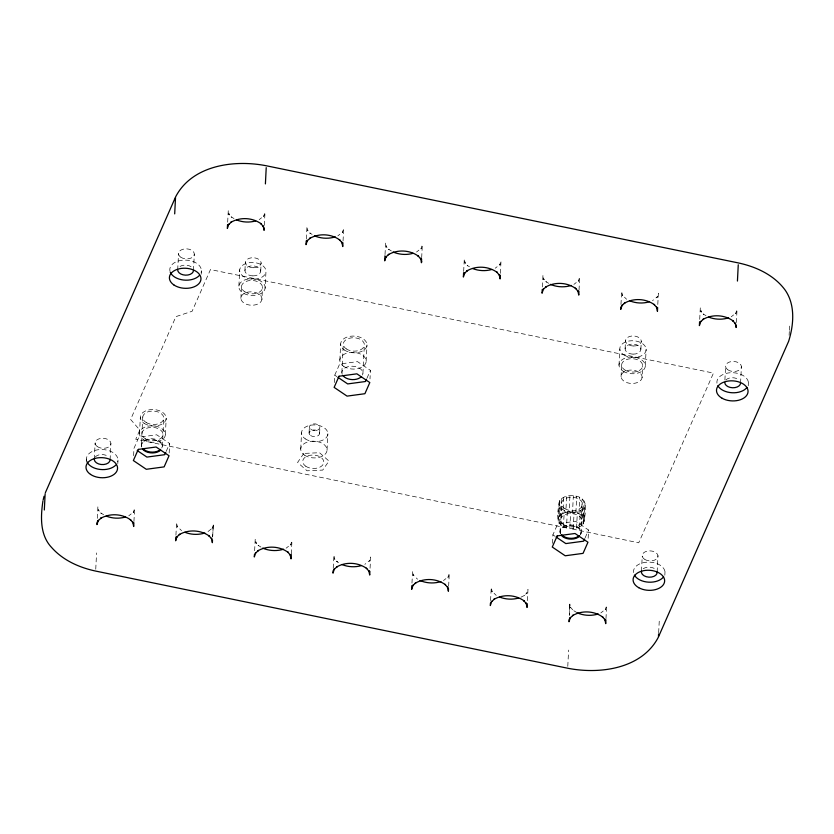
<?xml version="1.0" encoding="UTF-8"?>
<svg xmlns="http://www.w3.org/2000/svg" width="834" height="834" viewBox="0 0 834 834"><rect width="100%" height="100%" fill="white"/><g stroke="black" fill="none" stroke-linecap="round" stroke-linejoin="round"><path stroke-width="0.63" stroke-dasharray="4.17 3.13" d="M261.907 299.458A10.54 6.693 2.9 0 0 247.01 292.317A10.54 6.693 2.9 0 0 245.342 303.816A10.54 6.693 2.9 0 0 261.907 299.458L262.522 287.157M642.076 377.698A10.54 6.693 2.9 0 0 627.178 370.557A10.54 6.693 2.9 0 0 625.51 382.055A10.54 6.693 2.9 0 0 642.076 377.698L642.68 365.407M86.277 461.327L86.392 459.002M94.294 459.284L95.118 443.01M97.286 518.331L97.891 506.488L98.829 510.929L98.391 510.054L101.341 513.452L100.726 512.92L105.334 515.746M95.754 569.205L96.577 552.932M110.088 459.836L110.912 443.573M117.813 463.6L117.99 460.118M133.607 455.666L133.972 448.348L138.882 437.204L156.719 434.795L169.656 443.532L169.156 453.3M133.94 521.49L134.618 508.386L133.2 512.712L133.732 511.878L128.801 515.787M139.507 433.586L140.331 417.313M142.77 416.917L141.3 446.148A10.54 6.693 2.9 0 1 152.122 439.56A10.54 6.693 2.9 0 1 162.307 447.17L163.787 417.792M165.372 434.493L166.206 418.23M177.694 269.862L178.518 253.599M175.932 535.188L176.558 522.678L177.506 527.119L177.058 526.244L181.541 530.632M193.488 270.414L194.312 254.151M201.213 274.178L201.39 270.696M227.672 222.198L228.276 210.356L229.225 214.797L228.777 213.921L231.727 217.32L231.112 216.788L235.73 219.613M212.68 536.429L213.285 524.576L212.649 537.096M238.878 286.041L239.702 269.778M240.89 298.436L241.495 286.281M244.925 270.591L245.332 262.46M260.719 271.144L261.136 263.012M264.336 225.347L265.003 212.253L263.586 216.579L264.117 215.745L259.186 219.655M265.118 288.23A13.177 8.361 2.9 0 0 246.395 279.4A13.177 8.361 2.9 0 0 244.487 293.787A13.177 8.361 2.9 0 0 265.118 288.23L265.942 271.967A13.177 8.361 2.9 0 0 247.218 263.127A13.177 8.361 2.9 0 0 245.311 277.513A13.177 8.361 2.9 0 0 265.942 271.967M254.631 550.721L255.235 538.868L256.174 543.309L255.736 542.434L258.686 545.832L258.071 545.311L262.689 548.126M306.318 239.056L306.954 226.546L307.892 230.987L307.454 230.111L310.404 233.51L309.789 232.978L314.397 235.803M291.295 553.87L291.963 540.776L290.545 545.092L291.076 544.268L286.145 548.167M300.73 449.099L301.554 432.825M309.07 433.107L309.372 427.008M319.599 433.482L319.902 427.383M327.053 450.016L327.877 433.753M334.382 382.504L334.747 375.175L339.657 364.031L357.494 361.633L370.432 370.369L369.994 378.907M343.045 240.963L343.681 228.443L342.263 232.769L342.795 231.935L337.864 235.845M339.845 360.184L340.668 343.91M341.857 372.548L343.306 344.077M333.235 568.163L333.902 555.069L334.851 559.51L334.403 558.624L337.363 562.033L336.748 561.501L341.356 564.316M362.926 373.288L364.364 344.817M366.168 361.247L366.991 344.984M385.016 254.578L385.621 242.736L386.569 247.177L386.121 246.301L389.071 249.7L388.467 249.168L393.075 251.993M370.067 568.225L370.63 556.966L369.212 561.282L369.743 560.458L364.823 564.357M421.681 257.737L422.348 244.633L420.93 248.959L421.462 248.136L416.531 252.035M411.975 583.102L412.58 571.259L413.518 575.7L413.08 574.824L417.553 579.213M463.662 271.446L464.298 258.926L465.236 263.367L464.799 262.491L467.749 265.89L467.134 265.368L471.752 268.183M448.64 586.25L449.307 573.156L447.889 577.482L448.421 576.648L443.49 580.558M500.39 273.344L501.026 260.833L499.608 265.149L500.139 264.326L495.208 268.225M490.58 600.543L491.257 587.449L492.196 591.89L491.747 591.014L496.23 595.403M542.361 286.969L542.965 275.116L543.914 279.567L543.466 278.681L546.416 282.09L545.811 281.558L550.419 284.373M527.411 600.616L527.974 589.346L526.567 593.672L527.088 592.838L523.794 595.914L524.45 595.455L520.437 597.436M552.462 543.382L552.9 534.844L557.8 523.7L575.637 521.292L588.575 530.028L588.074 539.786M567.308 511.628L566.484 527.901C553.703 525.357 558.144 509.386 559.708 500.598C563.544 495.448 570.904 494.875 576.711 496.282C589.492 498.815 585.041 514.787 583.477 523.585C579.651 528.725 572.291 529.309 566.484 527.901L135.744 439.278L139.81 430.052L130.625 419.481L175.911 316.628L192.101 311.28L210.47 269.559L713.466 373.09L638.74 542.809L569.82 528.506L570.654 512.243C565.535 511.732 558.551 508.803 558.916 502.693M558.186 521.146L559.009 504.883M558.092 518.967L558.884 516.861L559.708 500.598M559.166 523.272L559.989 507.009M558.884 516.861L560.521 514.995L561.345 498.722M560.041 532.332L561.511 503.1M560.969 525.191L561.793 508.917M560.521 514.995L562.887 513.473L563.711 497.21M563.461 526.765L564.284 510.502M562.887 513.473L565.817 512.42L566.64 496.157M579.025 290.117L579.693 277.024L578.275 281.339L578.806 280.516L573.886 284.415M565.817 512.42L569.111 511.899L569.935 495.625M584.28 521.479C584.634 515.37 577.66 512.441 572.541 511.94L573.365 495.667M573.26 528.548L574.084 512.284C578.515 511.888 583.904 510.022 585.103 505.216M569.32 615.482L569.924 603.639L569.351 614.898M567.787 666.356L568.611 650.082M575.887 512.545L576.711 496.282M576.555 528.026L577.378 511.753M578.911 513.681L579.734 497.408M579.484 526.973L580.308 510.7M581.402 515.256L582.226 498.993M581.048 533.353L582.528 503.976M581.84 525.451L582.664 509.188M583.206 517.174L584.029 500.9M583.477 523.585L584.3 507.312M584.186 519.29L585.009 503.027M620.976 304.41L621.643 291.316L622.581 295.757L622.143 294.882L626.615 299.27M605.984 618.64L606.652 605.536L605.234 609.862L605.765 609.039L600.834 612.938M619.005 365.302L619.829 349.039M621.059 376.687L621.664 364.521M625.093 348.841L625.5 340.71M640.887 349.394L641.294 341.262M645.318 365.469L646.141 349.196M641.471 571.123L642.232 556.111M657.797 304.473L658.37 293.214L656.952 297.54L657.484 296.706L652.553 300.615M657.14 571.936L657.963 555.673M658.662 632.652L659.298 620.131M664.834 575.21L665.011 571.728M699.705 319.349L700.32 307.506L701.258 311.947L700.81 311.072L703.771 314.47L703.156 313.938L707.764 316.764M724.902 379.96L725.601 366.189M736.37 322.508L737.037 309.404L735.63 313.73L736.151 312.896L731.23 316.805M740.571 383.014L741.395 366.752M748.234 385.788L748.411 382.306M789.12 335.258L789.308 331.505M789.371 330.254L789.683 323.999M213.191 526.41L213.421 525.378L211.867 528.902L212.399 528.078L207.468 531.977M166.216 451.34L169.656 443.532M366.991 378.167L370.432 370.369M585.134 537.826L588.575 530.028M569.111 511.899L572.541 511.94M570.654 512.243L574.084 512.284M577.378 612.896L572.76 610.071L573.375 610.603L570.425 607.204L570.863 608.08L569.705 604.421L569.831 605.474M334.747 375.175L336.905 376.634M552.9 534.844L555.048 536.293M560.5 533.187A10.54 6.693 2.9 0 1 570.904 524.93A10.54 6.693 2.9 0 1 580.527 534.156M342.201 374.289A10.54 6.693 2.9 0 1 352.469 366.22A10.54 6.693 2.9 0 1 362.54 375.008M141.759 447.003A10.54 6.693 2.9 0 1 152.163 438.747A10.54 6.693 2.9 0 1 161.786 447.973M560.458 534A10.54 6.693 2.9 0 1 570.863 525.743A10.54 6.693 2.9 0 1 580.485 534.969M95.378 456.813A7.902 5.014 2.9 0 1 107.815 456.208M180.05 266.39A7.902 5.014 2.9 0 1 191.226 266.786M643.202 568.757A7.902 5.014 2.9 0 1 655.732 569.455M725.872 379.991A7.902 5.014 2.9 0 1 738.309 379.387M170.011 271.342A15.804 10.039 2.9 0 1 185.711 260.104A15.804 10.039 2.9 0 1 201.13 272.426M86.611 460.754A15.804 10.039 2.9 0 1 102.311 449.526A15.804 10.039 2.9 0 1 117.73 461.848M633.538 572.593A15.804 10.039 2.9 0 1 649.905 562.147A15.804 10.039 2.9 0 1 664.844 574.334M716.948 383.171A15.804 10.039 2.9 0 1 733.315 372.725A15.804 10.039 2.9 0 1 748.244 384.922M303.816 453.425L297.582 462.463L307.037 470.793L322.727 470.084L328.961 461.046L319.505 452.716L303.816 453.425M253.171 267.756L251.128 267.516A7.902 5.014 2.9 0 1 247.218 259.301A7.902 5.014 2.9 0 1 260.416 260.865A7.902 5.014 2.9 0 1 253.171 267.756M252.765 275.887L250.721 275.647A7.902 5.014 2.9 0 1 246.812 267.433A7.902 5.014 2.9 0 1 260 269.007A7.902 5.014 2.9 0 1 252.765 275.887M633.34 346.006L631.296 345.756A7.902 5.014 2.9 0 1 627.387 337.541A7.902 5.014 2.9 0 1 640.585 339.115A7.902 5.014 2.9 0 1 633.34 346.006M632.923 354.137L630.879 353.897A7.902 5.014 2.9 0 1 626.98 345.683A7.902 5.014 2.9 0 1 640.168 347.246A7.902 5.014 2.9 0 1 632.923 354.137M564.159 524.993A10.54 6.693 2.9 0 0 581.486 521.907A10.54 6.693 2.9 0 0 567.902 513.765A10.54 6.693 2.9 0 0 564.159 524.993M625.135 370.16A10.54 6.693 2.9 0 0 642.472 367.064A10.54 6.693 2.9 0 0 628.878 358.922A10.54 6.693 2.9 0 0 625.135 370.16M346.329 348.914A10.54 6.693 2.9 0 0 363.989 346.537A10.54 6.693 2.9 0 0 351.187 337.885A10.54 6.693 2.9 0 0 346.329 348.914M244.967 291.91A10.54 6.693 2.9 0 0 262.303 288.825A10.54 6.693 2.9 0 0 248.709 280.683A10.54 6.693 2.9 0 0 244.967 291.91M145.418 438.809A10.54 6.693 2.9 0 0 162.745 435.723A10.54 6.693 2.9 0 0 149.161 427.581A10.54 6.693 2.9 0 0 145.418 438.809M623.217 371.255A13.177 8.361 2.9 0 0 644.995 367.627A13.177 8.361 2.9 0 0 628.283 357.275A13.177 8.361 2.9 0 0 623.217 371.255M304.514 455.145A13.177 8.361 2.9 0 0 326.584 452.164A13.177 8.361 2.9 0 0 310.582 441.353A13.177 8.361 2.9 0 0 304.514 455.145M343.545 366.251A13.177 8.361 2.9 0 0 365.667 363.395A13.177 8.361 2.9 0 0 349.811 352.501A13.177 8.361 2.9 0 0 343.545 366.251M143.219 439.528A12.948 8.215 2.9 0 0 164.913 436.609A12.948 8.215 2.9 0 0 149.192 425.976A12.948 8.215 2.9 0 0 143.219 439.528M564.983 508.73A10.54 6.693 2.9 0 0 582.32 505.644A10.54 6.693 2.9 0 0 568.725 497.491A10.54 6.693 2.9 0 0 564.983 508.73M624.041 354.982A13.177 8.361 2.9 0 0 645.818 351.364A13.177 8.361 2.9 0 0 629.107 341.002A13.177 8.361 2.9 0 0 624.041 354.982M144.053 423.265A12.948 8.215 2.9 0 0 165.737 420.336A12.948 8.215 2.9 0 0 150.016 409.713A12.948 8.215 2.9 0 0 144.053 423.265M146.242 422.546A10.54 6.693 2.9 0 0 163.568 419.46A10.54 6.693 2.9 0 0 149.984 411.308A10.54 6.693 2.9 0 0 146.242 422.546M305.338 438.882A13.177 8.361 2.9 0 0 327.408 435.901A13.177 8.361 2.9 0 0 311.405 425.09A13.177 8.361 2.9 0 0 305.338 438.882M310.582 435.525A5.265 3.346 2.9 0 0 319.401 434.337A5.265 3.346 2.9 0 0 313.011 430.01A5.265 3.346 2.9 0 0 310.582 435.525M344.379 349.988A13.177 8.361 2.9 0 0 366.491 347.132A13.177 8.361 2.9 0 0 350.634 336.238A13.177 8.361 2.9 0 0 344.379 349.988M305.765 466.227A10.54 6.693 2.9 0 0 323.425 463.85A10.54 6.693 2.9 0 0 310.623 455.197A10.54 6.693 2.9 0 0 305.765 466.227M310.884 429.427A5.265 3.346 2.9 0 0 319.714 428.238A5.265 3.346 2.9 0 0 313.313 423.912A5.265 3.346 2.9 0 0 310.884 429.427M727.874 369.827A7.902 5.014 2.9 0 0 741.113 368.034A7.902 5.014 2.9 0 0 731.512 361.549A7.902 5.014 2.9 0 0 727.874 369.827M645.047 559.593A7.902 5.014 2.9 0 0 657.88 556.976A7.902 5.014 2.9 0 0 647.372 551.097A7.902 5.014 2.9 0 0 645.047 559.593M180.79 257.226A7.902 5.014 2.9 0 0 194.03 255.433A7.902 5.014 2.9 0 0 184.429 248.949A7.902 5.014 2.9 0 0 180.79 257.226M97.39 446.649A7.902 5.014 2.9 0 0 110.63 444.856A7.902 5.014 2.9 0 0 101.029 438.371A7.902 5.014 2.9 0 0 97.39 446.649"/><path stroke-width="1.25" d="M44.317 510.001L45.14 493.728M97.088 522.084L96.963 524.586L98.381 520.27L97.849 521.094L101.154 518.018L100.487 518.487C109.661 512.993 122.306 513.629 130.855 520.051L130.24 519.53L133.19 522.928L132.752 522.042L133.69 526.494L133.878 522.741M174.692 213.89L175.515 197.627M175.828 537.023L175.64 540.786L177.058 536.46L176.527 537.284L179.821 534.208L179.164 534.677C188.338 529.183 200.973 529.83 209.532 536.252L208.917 535.72L211.867 539.118L211.419 538.243L212.368 542.684L212.493 540.182M227.546 224.7L227.359 228.453L228.777 224.137L228.245 224.961L231.539 221.886L230.882 222.344C240.046 216.85 252.692 217.497 261.24 223.919L260.635 223.387L263.586 226.785L263.137 225.91L264.086 230.351L264.211 227.849M265.4 183.907L266.223 167.644M254.443 554.474L254.307 556.976L255.725 552.65L255.194 553.484L258.498 550.409L257.831 550.867C267.005 545.373 279.651 546.02 288.199 552.442L287.584 551.91L290.545 555.308L290.096 554.433L291.035 558.874L291.264 554.537M306.224 240.89L306.026 244.643L307.444 240.328L306.912 241.151L310.217 238.076L309.55 238.545C318.724 233.051 331.369 233.687 339.918 240.109L339.302 239.587L342.253 242.986L341.815 242.1L342.753 246.551L342.941 242.798M333.11 570.664L332.985 573.166L334.403 568.84L333.871 569.674L337.165 566.599L336.509 567.057C345.683 561.563 358.318 562.21 366.877 568.632M384.954 255.829L384.703 260.844L386.121 256.518L385.589 257.341L388.884 254.266L388.227 254.735C397.401 249.241 410.036 249.887 418.585 256.309L417.98 255.777L420.93 259.176L420.482 258.3L421.65 261.959M369.9 571.311L369.712 575.064L368.764 570.623L369.212 571.499L366.262 568.1M421.618 258.988L421.431 262.741L421.524 260.906M411.85 585.604L411.662 589.357L413.07 585.041L412.549 585.864L415.843 582.789L415.186 583.247C424.35 577.754 436.995 578.4 445.544 584.822L444.929 584.29L447.889 587.699L447.441 586.813L448.379 591.254L448.515 588.752M463.6 272.697L463.37 277.034L464.788 272.708L464.257 273.542L467.561 270.456L466.894 270.925C476.068 265.431 488.714 266.077 497.262 272.499L496.647 271.967L499.597 275.366L499.159 274.49L500.098 278.931L500.285 275.178M490.455 603.045L490.329 605.547L491.747 601.231L491.216 602.054L494.52 598.979L493.853 599.448C503.027 593.954 515.662 594.59 524.221 601.012L523.606 600.49L526.556 603.889L526.118 603.003L527.057 607.454L527.244 603.701M542.236 289.471L542.048 293.224L543.466 288.898L542.934 289.732L546.228 286.656L545.572 287.115C554.746 281.621 567.381 282.267 575.94 288.689L575.324 288.157L578.275 291.556L577.826 290.68L578.775 295.121L578.963 291.368M569.132 619.235L569.007 621.747L570.414 617.421L569.893 618.244L573.187 615.169L572.531 615.638C581.694 610.144 594.34 610.79 602.888 617.212L602.273 616.68L605.234 620.079L604.786 619.203L605.724 623.644L605.922 619.891M620.85 306.912L620.725 309.414L622.133 305.098L621.611 305.922L624.906 302.846L624.249 303.305C633.413 297.811 646.058 298.457 654.607 304.879L653.992 304.347L656.952 307.756L656.504 306.87L657.442 311.311L657.64 307.558M658.474 636.405L658.599 633.903M699.58 321.851L699.392 325.604L700.81 321.288L700.279 322.112L703.583 319.036L702.916 319.505C712.09 314.011 724.725 314.647 733.284 321.069L732.669 320.548L735.619 323.946L735.181 323.06L736.12 327.512L736.245 325.01M737.433 281.058L738.257 264.795M42.951 500.88C40.564 516.705 39.782 535.188 51.76 547.636C63.144 560.438 79.522 567.693 96.046 571.154L568.027 668.295C599.782 674.497 641.7 668.868 658.245 637.416L788.641 341.283C793.843 324.749 795.5 304.483 784.877 289.7C773.712 274.793 755.792 266.588 737.965 262.846L265.983 165.705C234.218 159.502 192.279 165.142 175.745 196.615L45.37 492.706M43.18 499.847L44.056 496.251M165.726 452.455L164.746 454.686L146.909 457.084L137.214 450.537M366.501 379.282L365.521 381.513L347.684 383.921L337.978 377.364M584.644 538.941L583.664 541.172L565.827 543.58L556.132 537.023M255.642 220.937C249.439 222.699 242.631 222.355 236.648 219.957M335.268 236.877C328.471 239.004 320.934 238.618 314.397 235.803M412.997 253.327C406.471 255.194 399.298 254.662 393.075 251.993M491.664 269.518C485.461 271.279 478.653 270.925 472.659 268.538M571.28 285.457C564.493 287.584 556.956 287.188 550.419 284.373M649.008 301.898C642.806 303.659 635.998 303.315 630.004 300.918M728.635 317.837C722.161 319.849 714.978 319.641 708.681 317.108M125.256 517.08C119.053 518.831 112.236 518.487 106.252 516.09M204.872 533.02C198.409 535.021 191.226 534.813 184.929 532.28M283.55 549.21C276.763 551.326 269.215 550.94 262.689 548.126M361.278 565.65C355.076 567.412 348.258 567.057 342.274 564.67M440.894 581.59C434.107 583.717 426.56 583.331 420.034 580.516M518.623 598.041C512.42 599.802 505.602 599.448 499.618 597.05M598.239 613.98C591.452 616.097 583.904 615.711 577.378 612.896M579.338 535.626A10.54 6.693 2.9 0 1 561.553 534.761M361.466 376.582A10.54 6.693 2.9 0 1 343.233 375.946M160.587 449.432A10.54 6.693 2.9 0 1 142.812 448.577M160.545 450.256A10.54 6.693 2.9 0 1 142.77 449.39M579.296 536.439A10.54 6.693 2.9 0 1 561.511 535.574M110.088 459.836A7.902 5.014 2.9 0 1 101.102 464.496A7.902 5.014 2.9 0 1 94.576 457.991M193.488 270.414A7.902 5.014 2.9 0 1 185.534 275.157A7.902 5.014 2.9 0 1 177.694 269.862M657.14 571.936A7.902 5.014 2.9 0 1 648.956 577.17A7.902 5.014 2.9 0 1 641.492 571.071M740.571 383.014A7.902 5.014 2.9 0 1 732.617 387.758A7.902 5.014 2.9 0 1 724.777 382.462M199.211 275.637A15.804 10.039 2.9 0 1 183.407 280.016A15.804 10.039 2.9 0 1 170.303 272.197M115.811 465.059A15.804 10.039 2.9 0 1 100.007 469.438A15.804 10.039 2.9 0 1 86.903 461.619M663.614 576.805A15.804 10.039 2.9 0 1 648.644 582.174A15.804 10.039 2.9 0 1 634.445 575.179M747.014 387.383A15.804 10.039 2.9 0 1 732.043 392.751A15.804 10.039 2.9 0 1 717.855 385.756M138.267 449.401L133.357 460.545L146.294 469.292L164.131 466.884L169.031 455.739L156.104 447.003L138.267 449.401M339.042 376.238L334.132 387.383L347.059 396.119L364.906 393.711L369.806 382.566L356.879 373.83L339.042 376.238M557.185 535.897L552.275 547.041L565.212 555.778L583.049 553.369L587.96 542.225L575.022 533.489L557.185 535.897M722.15 398.277A15.804 10.039 2.9 0 0 747.827 393.054A15.804 10.039 2.9 0 0 726.81 381.284A15.804 10.039 2.9 0 0 722.15 398.277M638.75 587.699A15.804 10.039 2.9 0 0 664.427 582.476A15.804 10.039 2.9 0 0 643.41 570.706A15.804 10.039 2.9 0 0 638.75 587.699M90.52 474.4A15.804 10.039 2.9 0 0 117 470.824A15.804 10.039 2.9 0 0 97.807 457.856A15.804 10.039 2.9 0 0 90.52 474.4M173.92 284.978A15.804 10.039 2.9 0 0 200.41 281.402A15.804 10.039 2.9 0 0 181.207 268.433A15.804 10.039 2.9 0 0 173.92 284.978"/></g></svg>
